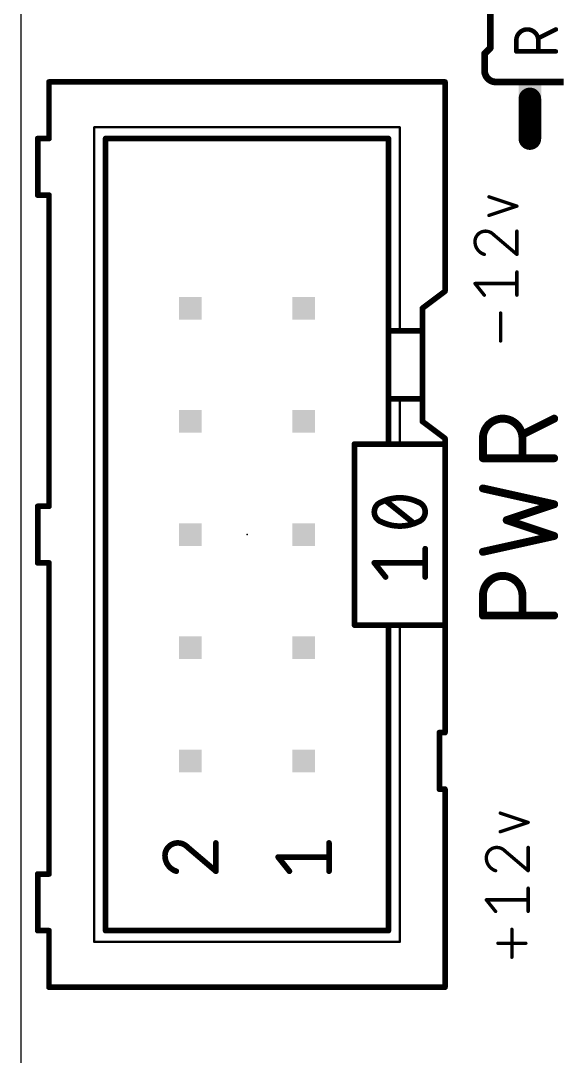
# Model space of a CAD drawing. Extents: x 0 to 36, y 0 to 102.
# Drawn here: x 0 to 12.09, y 51.79 to 75.04 of the extents above; entities that cross this region are included whole.
import ezdxf

# ---------------------------------------------------------------- set-up
doc = ezdxf.new("R2010")
doc.units = 0
for name, color, linetype in [('20', 31, 'CONTINUOUS'), ('21', 253, 'CONTINUOUS'), ('23', 53, 'CONTINUOUS'), ('25', 253, 'CONTINUOUS'), ('51', 253, 'CONTINUOUS')]:
    doc.layers.add(name, color=color, linetype=linetype)

# ---------------------------------------------------------------- blocks, each defined once
blk = doc.blocks.new('RECT')
blk.add_solid([(-0.5, -0.5), (0.5, -0.5), (-0.5, 0.5), (0.5, 0.5)])

msp = doc.modelspace()

# ---------------------------------------------------------------- linework, layer by layer
at = {"layer": '20'}
msp.add_line((0, 99.06), (0, 0), dxfattribs=at)
at = {"layer": '21'}
for points, const_width in [([(10.541, 74.422), (10.541, 77.978)], 0.1524), ([(10.541, 74.422), (10.414, 74.295)], 0.1524), ([(10.414, 73.914), (10.414, 74.295)], 0.1524), ([(9.525, 73.66), (0.635, 73.66)], 0.127), ([(0.635, 72.39), (0.635, 73.66)], 0.127), ([(9.525, 73.66), (9.525, 68.961)], 0.127), ([(10.668, 73.66), (12.192, 73.66)], 0.1524), ([(8.509, 72.644), (1.651, 72.644)], 0.0508), ([(1.651, 72.644), (1.651, 54.356)], 0.0508), ([(8.509, 68.072), (8.509, 72.644)], 0.0508), ([(0.635, 72.39), (0.381, 72.39)], 0.127), ([(0.381, 72.39), (0.381, 71.12)], 0.127), ([(1.905, 54.61), (1.905, 72.39)], 0.127), ([(8.255, 72.39), (1.905, 72.39)], 0.127), ([(8.255, 72.39), (8.255, 68.072)], 0.127), ([(0.635, 71.12), (0.381, 71.12)], 0.127), ([(0.635, 64.135), (0.635, 71.12)], 0.127), ([(9.017, 68.58), (9.525, 68.961)], 0.127), ([(9.017, 68.58), (9.017, 68.072)], 0.127), ([(8.255, 68.072), (8.509, 68.072)], 0.127), ([(8.255, 68.072), (8.255, 66.548)], 0.127), ([(8.509, 68.072), (9.017, 68.072)], 0.127), ([(9.017, 68.072), (9.017, 66.548)], 0.127), ([(8.255, 66.548), (8.509, 66.548)], 0.127), ([(8.255, 66.548), (8.255, 65.532)], 0.127), ([(8.509, 66.548), (9.017, 66.548)], 0.127), ([(8.509, 66.548), (8.509, 65.532)], 0.0508), ([(9.017, 66.548), (9.017, 66.04)], 0.127), ([(9.525, 65.659), (9.017, 66.04)], 0.127), ([(7.493, 65.532), (7.493, 61.468)], 0.127), ([(7.493, 65.532), (8.255, 65.532)], 0.127), ([(8.255, 65.532), (8.509, 65.532)], 0.127), ([(8.509, 65.532), (9.525, 65.532)], 0.127), ([(9.525, 65.659), (9.525, 65.532)], 0.127), ([(9.525, 65.532), (9.525, 61.468)], 0.127), ([(0.381, 64.135), (0.381, 62.865)], 0.127), ([(0.381, 64.135), (0.635, 64.135)], 0.127), ([(8.8265, 63.754), (8.1915, 64.262)], 0.127), ([(9.0805, 62.5475), (9.0805, 63.1825)], 0.127), ([(0.381, 62.865), (0.635, 62.865)], 0.127), ([(0.635, 55.88), (0.635, 62.865)], 0.127), ([(8.1915, 62.5475), (7.9375, 62.865)], 0.127), ([(7.9375, 62.865), (9.0805, 62.865)], 0.127), ([(8.255, 61.468), (7.493, 61.468)], 0.127), ([(8.255, 61.468), (8.255, 54.61)], 0.127), ([(8.255, 61.468), (8.509, 61.468)], 0.127), ([(8.509, 61.468), (9.525, 61.468)], 0.127), ([(8.509, 54.356), (8.509, 61.468)], 0.0508), ([(9.525, 61.468), (9.525, 59.055)], 0.127), ([(9.398, 59.055), (9.525, 59.055)], 0.127), ([(9.398, 59.055), (9.398, 57.785)], 0.127), ([(9.525, 57.785), (9.398, 57.785)], 0.127), ([(9.525, 57.785), (9.525, 53.34)], 0.127), ([(3.7465, 56.4833), (4.3815, 55.9435)], 0.127), ([(4.3815, 55.9435), (4.3815, 56.5785)], 0.127), ([(6.9215, 55.9435), (6.9215, 56.5785)], 0.127), ([(6.0325, 55.9435), (5.7785, 56.261)], 0.127), ([(5.7785, 56.261), (6.9215, 56.261)], 0.127), ([(0.381, 55.88), (0.381, 54.61)], 0.127), ([(0.381, 55.88), (0.635, 55.88)], 0.127), ([(0.381, 54.61), (0.635, 54.61)], 0.127), ([(0.635, 53.34), (0.635, 54.61)], 0.127), ([(1.905, 54.61), (8.255, 54.61)], 0.127), ([(1.651, 54.356), (8.509, 54.356)], 0.0508), ([(0.635, 53.34), (9.525, 53.34)], 0.127)]:
    msp.add_lwpolyline(points, dxfattribs=dict(at, const_width=const_width))
for points, const_width in [([(10.5029, 74.422, 1), (10.5791, 74.422)], 0.0762), ([(10.5679, 74.3951, 1), (10.5141, 74.4489)], 0.0762), ([(10.4521, 74.295, 1), (10.3759, 74.295)], 0.0762), ([(10.3871, 74.3219, 1), (10.4409, 74.2681)], 0.0762), ([(10.414, 73.914, 0.4142), (10.668, 73.66)], 0.1524), ([(10.4521, 73.914, 1), (10.3759, 73.914)], 0.0762), ([(10.3759, 73.914, 1), (10.4521, 73.914)], 0.0762), ([(0.635, 73.6917, 1), (0.635, 73.6282)], 0.0635), ([(0.6667, 73.66, 1), (0.6033, 73.66)], 0.0635), ([(9.5568, 73.66, 1), (9.4932, 73.66)], 0.0635), ([(9.525, 73.6282, 1), (9.525, 73.6917)], 0.0635), ([(10.668, 73.6981, 1), (10.668, 73.6219)], 0.0762), ([(10.668, 73.6219, 1), (10.668, 73.6981)], 0.0762), ([(1.651, 72.6567, 1), (1.651, 72.6313)], 0.0254), ([(1.6637, 72.644, 1), (1.6383, 72.644)], 0.0254), ([(8.5217, 72.644, 1), (8.4963, 72.644)], 0.0254), ([(8.509, 72.6313, 1), (8.509, 72.6567)], 0.0254), ([(0.381, 72.4218, 1), (0.381, 72.3582)], 0.0635), ([(0.4128, 72.39, 1), (0.3493, 72.39)], 0.0635), ([(0.6033, 72.39, 1), (0.6667, 72.39)], 0.0635), ([(0.635, 72.3582, 1), (0.635, 72.4218)], 0.0635), ([(1.905, 72.4218, 1), (1.905, 72.3582)], 0.0635), ([(1.9367, 72.39, 1), (1.8733, 72.39)], 0.0635), ([(8.2868, 72.39, 1), (8.2233, 72.39)], 0.0635), ([(8.255, 72.3582, 1), (8.255, 72.4218)], 0.0635), ([(0.381, 71.1518, 1), (0.381, 71.0883)], 0.0635), ([(0.3493, 71.12, 1), (0.4128, 71.12)], 0.0635), ([(0.6667, 71.12, 1), (0.6033, 71.12)], 0.0635), ([(0.635, 71.0883, 1), (0.635, 71.1518)], 0.0635), ([(9.4932, 68.961, 1), (9.5568, 68.961)], 0.0635), ([(9.5441, 68.9356, 1), (9.506, 68.9864)], 0.0635), ([(8.998, 68.6054, 1), (9.0361, 68.5546)], 0.0635), ([(9.0488, 68.58, 1), (8.9853, 68.58)], 0.0635), ([(8.255, 68.1038, 1), (8.255, 68.0403)], 0.0635), ([(8.2868, 68.072, 1), (8.2233, 68.072)], 0.0635), ([(8.509, 68.1038, 1), (8.509, 68.0403)], 0.0635), ([(8.509, 68.0403, 1), (8.509, 68.1038)], 0.0635), ([(9.0488, 68.072, 1), (8.9853, 68.072)], 0.0635), ([(9.017, 68.0403, 1), (9.017, 68.1038)], 0.0635), ([(8.2233, 68.072, 1), (8.2868, 68.072)], 0.0635), ([(8.4963, 68.072, 1), (8.5217, 68.072)], 0.0254), ([(8.9853, 68.072, 1), (9.0488, 68.072)], 0.0635), ([(8.255, 66.5798, 1), (8.255, 66.5162)], 0.0635), ([(8.2868, 66.548, 1), (8.2233, 66.548)], 0.0635), ([(8.2233, 66.548, 1), (8.2868, 66.548)], 0.0635), ([(8.509, 66.5798, 1), (8.509, 66.5162)], 0.0635), ([(8.509, 66.5162, 1), (8.509, 66.5798)], 0.0635), ([(8.5217, 66.548, 1), (8.4963, 66.548)], 0.0254), ([(9.0488, 66.548, 1), (8.9853, 66.548)], 0.0635), ([(8.9853, 66.548, 1), (9.0488, 66.548)], 0.0635), ([(9.017, 66.5162, 1), (9.017, 66.5798)], 0.0635), ([(9.0361, 66.0654, 1), (8.998, 66.0146)], 0.0635), ([(8.9853, 66.04, 1), (9.0488, 66.04)], 0.0635), ([(7.5248, 65.532, 1), (7.4613, 65.532)], 0.0635), ([(7.493, 65.5637, 1), (7.493, 65.5002)], 0.0635), ([(8.255, 65.5637, 1), (8.255, 65.5002)], 0.0635), ([(8.2233, 65.532, 1), (8.2868, 65.532)], 0.0635), ([(8.255, 65.5002, 1), (8.255, 65.5637)], 0.0635), ([(8.509, 65.5637, 1), (8.509, 65.5002)], 0.0635), ([(8.509, 65.5002, 1), (8.509, 65.5637)], 0.0635), ([(9.5568, 65.659, 1), (9.4932, 65.659)], 0.0635), ([(9.5568, 65.532, 1), (9.4932, 65.532)], 0.0635), ([(9.4932, 65.532, 1), (9.5568, 65.532)], 0.0635), ([(9.506, 65.6336, 1), (9.5441, 65.6844)], 0.0635), ([(9.525, 65.5002, 1), (9.525, 65.5637)], 0.0635), ([(8.4963, 65.532, 1), (8.5217, 65.532)], 0.0254), ([(0.4128, 64.135, 1), (0.3493, 64.135)], 0.0635), ([(0.381, 64.1668, 1), (0.381, 64.1033)], 0.0635), ([(0.6033, 64.135, 1), (0.6667, 64.135)], 0.0635), ([(0.635, 64.1033, 1), (0.635, 64.1668)], 0.0635), ([(8.0962, 64.2302, 0.3205), (7.9375, 64.008)], 0.127), ([(8.509, 64.3255, 0.1139), (8.0962, 64.2302)], 0.127), ([(8.0823, 64.2588, 1), (8.1102, 64.2017)], 0.0635), ([(8.1065, 64.2002, 1), (8.086, 64.2603)], 0.0635), ([(8.2113, 64.2868, 1), (8.1717, 64.2372)], 0.0635), ([(8.9218, 64.2302, 0.1139), (8.509, 64.3255)], 0.127), ([(8.509, 64.3573, 1), (8.509, 64.2938)], 0.0635), ([(8.509, 64.2938, 1), (8.509, 64.3573)], 0.0635), ([(8.932, 64.2603, 1), (8.9115, 64.2002)], 0.0635), ([(9.0805, 64.008, 0.3205), (8.9218, 64.2302)], 0.127), ([(8.9078, 64.2017, 1), (8.9357, 64.2588)], 0.0635), ([(7.9375, 64.008, 0.3205), (8.0962, 63.7858)], 0.127), ([(7.9692, 64.008, 1), (7.9058, 64.008)], 0.0635), ([(7.9058, 64.008, 1), (7.9692, 64.008)], 0.0635), ([(8.9218, 63.7858, 0.3205), (9.0805, 64.008)], 0.127), ([(9.1123, 64.008, 1), (9.0488, 64.008)], 0.0635), ([(9.0488, 64.008, 1), (9.1123, 64.008)], 0.0635), ([(8.0962, 63.7858, 0.1139), (8.509, 63.6905)], 0.127), ([(8.1102, 63.8143, 1), (8.0823, 63.7572)], 0.0635), ([(8.086, 63.7557, 1), (8.1065, 63.8158)], 0.0635), ([(8.509, 63.6905, 0.1139), (8.9218, 63.7858)], 0.127), ([(8.509, 63.7223, 1), (8.509, 63.6587)], 0.0635), ([(8.509, 63.6587, 1), (8.509, 63.7223)], 0.0635), ([(8.8067, 63.7292, 1), (8.8463, 63.7788)], 0.0635), ([(8.9115, 63.8158, 1), (8.932, 63.7557)], 0.0635), ([(8.9357, 63.7572, 1), (8.9078, 63.8143)], 0.0635), ([(9.1123, 63.1825, 1), (9.0488, 63.1825)], 0.0635), ([(0.381, 62.8968, 1), (0.381, 62.8332)], 0.0635), ([(0.3493, 62.865, 1), (0.4128, 62.865)], 0.0635), ([(0.6667, 62.865, 1), (0.6033, 62.865)], 0.0635), ([(0.635, 62.8332, 1), (0.635, 62.8968)], 0.0635), ([(7.9375, 62.8968, 1), (7.9375, 62.8332)], 0.0635), ([(7.9623, 62.8848, 1), (7.9127, 62.8452)], 0.0635), ([(9.0805, 62.8332, 1), (9.0805, 62.8968)], 0.0635), ([(8.1667, 62.5277, 1), (8.2163, 62.5673)], 0.0635), ([(9.0488, 62.5475, 1), (9.1123, 62.5475)], 0.0635), ([(7.493, 61.4998, 1), (7.493, 61.4363)], 0.0635), ([(7.4613, 61.468, 1), (7.5248, 61.468)], 0.0635), ([(8.255, 61.4998, 1), (8.255, 61.4363)], 0.0635), ([(8.2868, 61.468, 1), (8.2233, 61.468)], 0.0635), ([(8.255, 61.4363, 1), (8.255, 61.4998)], 0.0635), ([(8.509, 61.4998, 1), (8.509, 61.4363)], 0.0635), ([(8.509, 61.4363, 1), (8.509, 61.4998)], 0.0635), ([(8.5217, 61.468, 1), (8.4963, 61.468)], 0.0254), ([(9.5568, 61.468, 1), (9.4932, 61.468)], 0.0635), ([(9.4932, 61.468, 1), (9.5568, 61.468)], 0.0635), ([(9.525, 61.4363, 1), (9.525, 61.4998)], 0.0635), ([(9.4298, 59.055, 1), (9.3662, 59.055)], 0.0635), ([(9.398, 59.0868, 1), (9.398, 59.0232)], 0.0635), ([(9.4932, 59.055, 1), (9.5568, 59.055)], 0.0635), ([(9.525, 59.0232, 1), (9.525, 59.0868)], 0.0635), ([(9.3662, 57.785, 1), (9.4298, 57.785)], 0.0635), ([(9.398, 57.8168, 1), (9.398, 57.7533)], 0.0635), ([(9.5568, 57.785, 1), (9.4932, 57.785)], 0.0635), ([(9.525, 57.7533, 1), (9.525, 57.8168)], 0.0635), ([(3.5243, 56.5785, 0.4142), (3.2385, 56.2928)], 0.127), ([(3.7465, 56.4833, 0.2053), (3.5243, 56.5785)], 0.127), ([(3.5242, 56.6102, 1), (3.5243, 56.5468)], 0.0635), ([(3.5243, 56.5468, 1), (3.5243, 56.6103)], 0.0635), ([(3.7671, 56.5074, 1), (3.7259, 56.4591)], 0.0635), ([(3.7235, 56.4614, 1), (3.7695, 56.5051)], 0.0635), ([(4.4132, 56.5785, 1), (4.3498, 56.5785)], 0.0635), ([(6.9532, 56.5785, 1), (6.8898, 56.5785)], 0.0635), ([(3.2703, 56.2927, 1), (3.2067, 56.2928)], 0.0635), ([(3.2067, 56.2928, 1), (3.2703, 56.2928)], 0.0635), ([(3.2385, 56.2928, 0.3252), (3.4925, 55.9435)], 0.127), ([(5.7785, 56.2928, 1), (5.7785, 56.2293)], 0.0635), ([(5.8033, 56.2808, 1), (5.7537, 56.2412)], 0.0635), ([(6.9215, 56.2293, 1), (6.9215, 56.2928)], 0.0635), ([(0.381, 55.9118, 1), (0.381, 55.8483)], 0.0635), ([(0.4128, 55.88, 1), (0.3493, 55.88)], 0.0635), ([(0.6033, 55.88, 1), (0.6667, 55.88)], 0.0635), ([(0.635, 55.8483, 1), (0.635, 55.9118)], 0.0635), ([(3.4827, 55.9133, 1), (3.5023, 55.9737)], 0.0635), ([(4.3498, 55.9435, 1), (4.4132, 55.9435)], 0.0635), ([(4.3609, 55.9193, 1), (4.4021, 55.9677)], 0.0635), ([(6.0077, 55.9237, 1), (6.0573, 55.9633)], 0.0635), ([(6.8898, 55.9435, 1), (6.9532, 55.9435)], 0.0635), ([(0.381, 54.6418, 1), (0.381, 54.5782)], 0.0635), ([(0.3493, 54.61, 1), (0.4128, 54.61)], 0.0635), ([(0.6667, 54.61, 1), (0.6033, 54.61)], 0.0635), ([(0.635, 54.5782, 1), (0.635, 54.6418)], 0.0635), ([(1.905, 54.6418, 1), (1.905, 54.5782)], 0.0635), ([(1.8733, 54.61, 1), (1.9367, 54.61)], 0.0635), ([(8.2233, 54.61, 1), (8.2868, 54.61)], 0.0635), ([(8.255, 54.5782, 1), (8.255, 54.6418)], 0.0635), ([(1.651, 54.3687, 1), (1.651, 54.3433)], 0.0254), ([(1.6383, 54.356, 1), (1.6637, 54.356)], 0.0254), ([(8.4963, 54.356, 1), (8.5217, 54.356)], 0.0254), ([(8.509, 54.3433, 1), (8.509, 54.3687)], 0.0254), ([(0.635, 53.3718, 1), (0.635, 53.3083)], 0.0635), ([(0.6033, 53.34, 1), (0.6667, 53.34)], 0.0635), ([(9.4932, 53.34, 1), (9.5568, 53.34)], 0.0635), ([(9.525, 53.3083, 1), (9.525, 53.3718)], 0.0635)]:
    msp.add_lwpolyline(points, format="xyb", dxfattribs=dict(at, const_width=const_width))
at = {"layer": '23'}
msp.add_point((5.08, 63.5), dxfattribs=at)
at = {"layer": '25'}
for points, const_width in [([(11.6191, 74.5927, 1), (11.1252, 74.5927)], 0.1016), ([(12.0256, 74.817, 1), (12.0028, 74.8624)], 0.0508), ([(11.1506, 74.5927, 1), (11.0998, 74.5927)], 0.0508), ([(11.6077, 74.6648, 1), (11.6304, 74.6194)], 0.0508), ([(11.6445, 74.5927, 1), (11.5937, 74.5927)], 0.0508), ([(11.0998, 74.5927, 1), (11.1506, 74.5927)], 0.0508), ([(11.1252, 74.3712, 1), (11.1252, 74.3204)], 0.0508), ([(11.5937, 74.5927, 1), (11.6445, 74.5927)], 0.0508), ([(12.0142, 74.3204, 1), (12.0142, 74.3712)], 0.0508), ([(11.0998, 74.3458, 1), (11.1506, 74.3458)], 0.0508), ([(11.5937, 74.3458, 1), (11.6445, 74.3458)], 0.0508), ([(10.5174, 71.1, 1), (10.5053, 71.0638)], 0.0381), ([(11.1439, 70.855, 1), (11.1319, 70.8911)], 0.0381), ([(11.1319, 70.855, 1), (11.1439, 70.8911)], 0.0381), ([(10.5053, 70.6823, 1), (10.5174, 70.6461)], 0.0381), ([(10.433, 70.3112, 0.4142), (10.1981, 70.0762)], 0.0762), ([(10.6158, 70.2328, 0.2053), (10.433, 70.3112)], 0.0762), ([(10.433, 70.3302, 1), (10.4331, 70.2921)], 0.0381), ([(10.433, 70.2921, 1), (10.433, 70.3302)], 0.0381), ([(10.6281, 70.2474, 1), (10.6035, 70.2183)], 0.0381), ([(10.602, 70.2197, 1), (10.6296, 70.246)], 0.0381), ([(11.157, 70.3112, 1), (11.1189, 70.3112)], 0.0381), ([(10.1981, 70.0762, 0.3252), (10.4069, 69.789)], 0.0762), ([(10.2171, 70.0762, 1), (10.1791, 70.0762)], 0.0381), ([(10.1791, 70.0762, 1), (10.2172, 70.0762)], 0.0381), ([(10.4011, 69.7709, 1), (10.4128, 69.8072)], 0.0381), ([(11.1189, 69.789, 1), (11.157, 69.789)], 0.0381), ([(11.1256, 69.7745, 1), (11.1502, 69.8036)], 0.0381), ([(11.157, 69.3968, 1), (11.1189, 69.3968)], 0.0381), ([(10.213, 69.1476, 1), (10.1832, 69.1238)], 0.0381), ([(10.1981, 69.1548, 1), (10.1981, 69.1167)], 0.0381), ([(11.1379, 69.1167, 1), (11.1379, 69.1548)], 0.0381), ([(10.3921, 68.8627, 1), (10.4218, 68.8866)], 0.0381), ([(11.1189, 68.8747, 1), (11.157, 68.8747)], 0.0381), ([(10.7915, 68.4736, 1), (10.7534, 68.4736)], 0.0381), ([(10.7534, 67.8471, 1), (10.7915, 67.8471)], 0.0381), ([(11.2649, 65.6583, 1), (10.3759, 65.6583)], 0.1778), ([(11.996, 66.0631, 1), (11.9562, 66.1426)], 0.0889), ([(11.245, 65.787, 1), (11.2848, 65.7075)], 0.0889), ([(10.4203, 65.6583, 1), (10.3315, 65.6583)], 0.0889), ([(10.3315, 65.6583, 1), (10.4203, 65.6583)], 0.0889), ([(11.3094, 65.6583, 1), (11.2205, 65.6583)], 0.0889), ([(11.2205, 65.6583, 1), (11.3094, 65.6583)], 0.0889), ([(10.3759, 65.2583, 1), (10.3759, 65.1694)], 0.0889), ([(10.3315, 65.2138, 1), (10.4203, 65.2138)], 0.0889), ([(11.2205, 65.2138, 1), (11.3094, 65.2138)], 0.0889), ([(11.9761, 65.1694, 1), (11.9761, 65.2583)], 0.0889), ([(10.3855, 64.5792, 1), (10.3663, 64.4924)], 0.0889), ([(11.9902, 64.138, 1), (11.962, 64.2224)], 0.0889), ([(11.9665, 64.1368, 1), (11.9857, 64.2236)], 0.0889), ([(10.9234, 63.8668, 1), (10.8952, 63.7824)], 0.0889), ([(10.8952, 63.8668, 1), (10.9234, 63.7824)], 0.0889), ([(11.962, 63.4268, 1), (11.9902, 63.5112)], 0.0889), ([(11.9857, 63.4256, 1), (11.9665, 63.5124)], 0.0889), ([(10.3663, 63.1568, 1), (10.3855, 63.07)], 0.0889), ([(11.2649, 62.1284, 1), (10.3759, 62.1284)], 0.1778), ([(10.4203, 62.1284, 1), (10.3315, 62.1284)], 0.0889), ([(10.3315, 62.1284, 1), (10.4203, 62.1284)], 0.0889), ([(11.3094, 62.1284, 1), (11.2205, 62.1284)], 0.0889), ([(11.2205, 62.1284, 1), (11.3094, 62.1284)], 0.0889), ([(10.3759, 61.7283, 1), (10.3759, 61.6395)], 0.0889), ([(10.3315, 61.6839, 1), (10.4203, 61.6839)], 0.0889), ([(11.2205, 61.6839, 1), (11.3094, 61.6839)], 0.0889), ([(11.9761, 61.6395, 1), (11.9761, 61.7283)], 0.0889), ([(10.7714, 57.266, 1), (10.7593, 57.2298)], 0.0381), ([(11.3979, 57.021, 1), (11.3859, 57.0571)], 0.0381), ([(11.3859, 57.021, 1), (11.3979, 57.0571)], 0.0381), ([(10.7593, 56.8483, 1), (10.7714, 56.8122)], 0.0381), ([(10.6871, 56.4772, 0.4142), (10.4521, 56.2422)], 0.0762), ([(10.687, 56.4962, 1), (10.6871, 56.4581)], 0.0381), ([(10.8698, 56.3989, 0.2053), (10.6871, 56.4772)], 0.0762), ([(10.6871, 56.4581, 1), (10.6871, 56.4962)], 0.0381), ([(11.4109, 56.4772, 1), (11.3728, 56.4772)], 0.0381), ([(10.433, 56.2422, 1), (10.4711, 56.2422)], 0.0381), ([(10.4521, 56.2422, 0.3252), (10.6609, 55.9551)], 0.0762), ([(10.4711, 56.2422, 1), (10.4331, 56.2422)], 0.0381), ([(10.8821, 56.4134, 1), (10.8575, 56.3843)], 0.0381), ([(10.856, 56.3857, 1), (10.8836, 56.412)], 0.0381), ([(10.6551, 55.9369, 1), (10.6668, 55.9732)], 0.0381), ([(11.3728, 55.9551, 1), (11.4109, 55.9551)], 0.0381), ([(11.3796, 55.9406, 1), (11.4042, 55.9696)], 0.0381), ([(11.4109, 55.5628, 1), (11.3728, 55.5628)], 0.0381), ([(10.467, 55.3136, 1), (10.4372, 55.2898)], 0.0381), ([(10.4521, 55.3208, 1), (10.4521, 55.2827)], 0.0381), ([(11.3919, 55.2827, 1), (11.3919, 55.3208)], 0.0381), ([(10.6461, 55.0288, 1), (10.6758, 55.0526)], 0.0381), ([(11.3728, 55.0407, 1), (11.4109, 55.0407)], 0.0381), ([(11.0455, 54.6396, 1), (11.0074, 54.6396)], 0.0381), ([(10.7132, 54.3454, 1), (10.7132, 54.3073)], 0.0381), ([(11.3397, 54.3073, 1), (11.3397, 54.3454)], 0.0381), ([(11.0074, 54.0131, 1), (11.0455, 54.0131)], 0.0381)]:
    msp.add_lwpolyline(points, format="xyb", dxfattribs=dict(at, const_width=const_width))
for points, const_width in [([(12.0142, 74.8397), (11.6191, 74.6421)], 0.1016), ([(11.1252, 74.3458), (11.1252, 74.5927)], 0.1016), ([(11.6191, 74.5927), (11.6191, 74.3458)], 0.1016), ([(12.0142, 74.3458), (11.1252, 74.3458)], 0.1016), ([(11.1379, 70.8731), (10.5114, 71.0819)], 0.0762), ([(10.5114, 70.6642), (11.1379, 70.8731)], 0.0762), ([(10.6158, 70.2328), (11.1379, 69.789)], 0.0762), ([(11.1379, 69.789), (11.1379, 70.3112)], 0.0762), ([(11.1379, 68.8747), (11.1379, 69.3968)], 0.0762), ([(10.4069, 68.8747), (10.1981, 69.1357)], 0.0762), ([(10.1981, 69.1357), (11.1379, 69.1357)], 0.0762), ([(10.7724, 67.8471), (10.7724, 68.4736)], 0.0762), ([(11.9761, 66.1028), (11.2649, 65.7472)], 0.1778), ([(10.3759, 65.2138), (10.3759, 65.6583)], 0.1778), ([(11.2649, 65.6583), (11.2649, 65.2138)], 0.1778), ([(11.9761, 65.2138), (10.3759, 65.2138)], 0.1778), ([(11.9761, 64.1802), (10.3759, 64.5358)], 0.1778), ([(10.9093, 63.8246), (11.9761, 64.1802)], 0.1778), ([(11.9761, 63.469), (10.9093, 63.8246)], 0.1778), ([(10.3759, 63.1134), (11.9761, 63.469)], 0.1778), ([(10.3759, 61.6839), (10.3759, 62.1284)], 0.1778), ([(11.2649, 62.1284), (11.2649, 61.6839)], 0.1778), ([(11.9761, 61.6839), (10.3759, 61.6839)], 0.1778), ([(11.3919, 57.0391), (10.7654, 57.2479)], 0.0762), ([(10.7654, 56.8302), (11.3919, 57.0391)], 0.0762), ([(11.3919, 55.9551), (11.3919, 56.4772)], 0.0762), ([(10.8698, 56.3989), (11.3919, 55.9551)], 0.0762), ([(11.3919, 55.0407), (11.3919, 55.5628)], 0.0762), ([(10.6609, 55.0407), (10.4521, 55.3017)], 0.0762), ([(10.4521, 55.3017), (11.3919, 55.3017)], 0.0762), ([(11.0264, 54.0131), (11.0264, 54.6396)], 0.0762), ([(11.3397, 54.3264), (10.7132, 54.3264)], 0.0762)]:
    msp.add_lwpolyline(points, dxfattribs=dict(at, const_width=const_width))
at = {"layer": '51', "const_width": 0.508}
msp.add_lwpolyline([(11.43, 72.39), (11.43, 73.279)], dxfattribs=at)
at = {"layer": '51', "const_width": 0.254}
for points in [[(11.557, 73.279, 1), (11.303, 73.279)], [(11.303, 72.39, 1), (11.557, 72.39)]]:
    msp.add_lwpolyline(points, format="xyb", dxfattribs=at)

# ---------------------------------------------------------------- block references
at = {"layer": '21', "xscale": 0.381, "yscale": 0.508, "rotation": 270}
msp.add_blockref('RECT', (11.43, 73.4695), dxfattribs=at)
at = {"layer": '51', "xscale": 0.508, "yscale": 0.508, "rotation": 90}
for p in [(3.81, 68.58), (6.35, 68.58), (3.81, 66.04), (6.35, 66.04), (3.81, 63.5), (6.35, 63.5), (3.81, 60.96), (6.35, 60.96), (3.81, 58.42), (6.35, 58.42)]:
    msp.add_blockref('RECT', p, dxfattribs=at)

doc.saveas('drawing.dxf')
